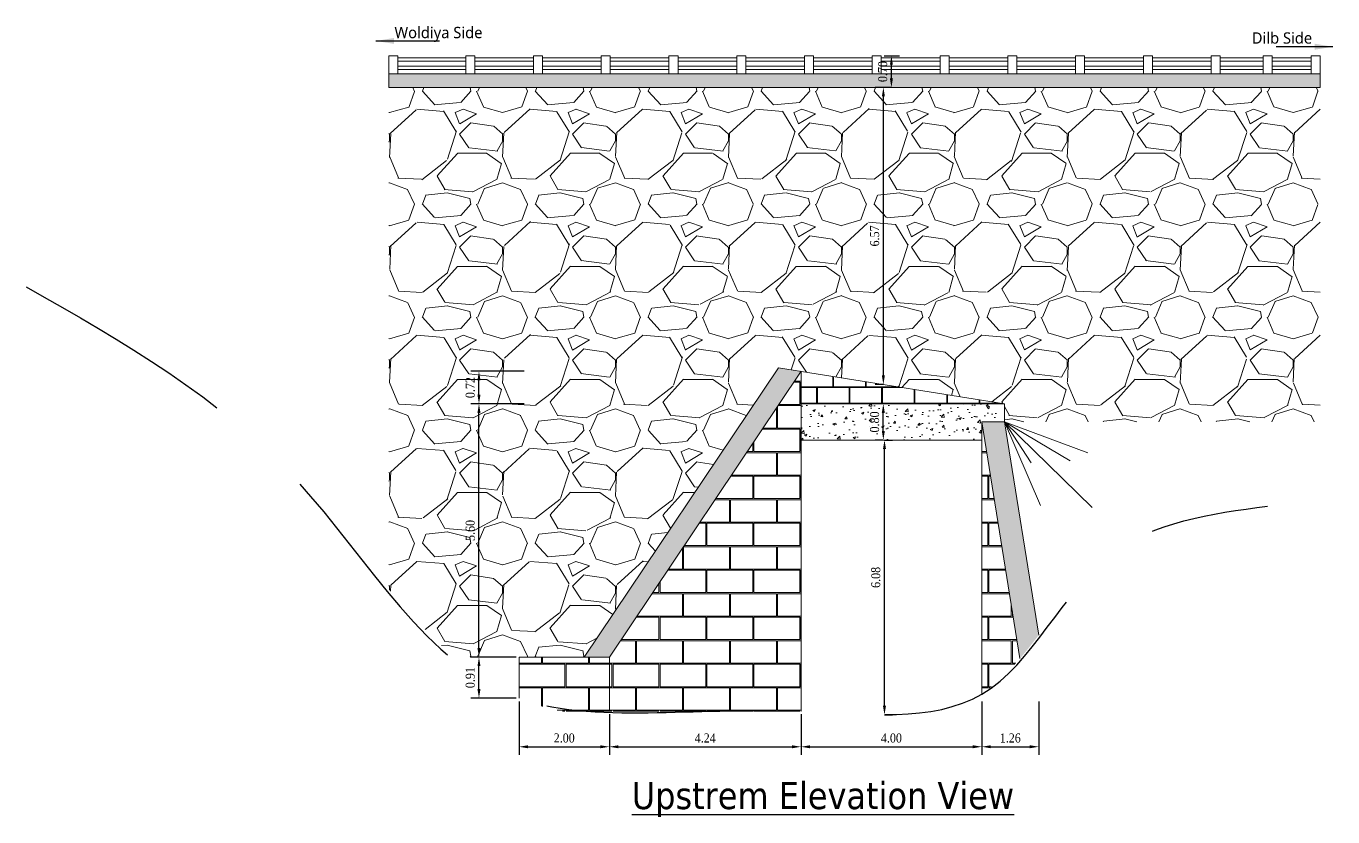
# Model space of a CAD drawing. Header units: inches. Extents: x 56 to 253, y -21 to 141.
# Drawn here: x 222.84 to 251.77, y 31.67 to 49.16 of the extents above; entities that cross this region are included whole.
import ezdxf

# ---------------------------------------------------------------- set-up
doc = ezdxf.new("R2010")
doc.units = ezdxf.units.IN
doc.header["$MEASUREMENT"] = 0
doc.linetypes.add('HIDDEN', pattern=[0.375, 0.25, -0.125])
for name, color, linetype, lineweight in [('dima', 7, 'Continuous', 0), ('hach', 251, 'Continuous', 0), ('hand wall', 5, 'Continuous', 9), ('text', 1, 'Continuous', 0), ('wall', 4, 'Continuous', 13)]:
    doc.layers.add(name, color=color, linetype=linetype, lineweight=lineweight)
doc.layers.add('Ground', color=3, linetype='Continuous')
doc.layers.add('TEXT2', color=7, linetype='Continuous')
doc.styles.get("Standard").update_dxf_attribs({"font": 'GARA.TTF'})
doc.dimstyles.get("Standard").update_dxf_attribs({"dimtxt": 0.2, "dimasz": 0.2, "dimexe": 0.18, "dimexo": 0.0625, "dimgap": 0.09, "dimtad": 1, "dimzin": 0, "dimdsep": 46, "dimtxsty": 'Standard', "dimcen": 0.09, "dimclrd": 253, "dimclre": 21, "dimadec": 0, "dimazin": 0, "dimtfac": 1, "dimtix": 1, "dimtofl": 0, "dimtmove": 0, "dimatfit": 3, "dimfxl": 1, "dimfxlon": 1, "dimtolj": 1, "dimtzin": 0, "dimarcsym": 0})

# ---------------------------------------------------------------- blocks, each defined once
blk = doc.blocks.new('*D23')
at = {"layer": 'Defpoints', "color": 0}
for p in [(233.7547489331983, 34.29504920578965), (235.7547489331983, 34.00470017590914), (235.7547489331983, 33.22077554765553)]:
    blk.add_point(p, dxfattribs=at)
at = {"layer": 'dima', "color": 21, "lineweight": -2}
for p, q in [((233.7547489331983, 34.22077554765553), (233.7547489331983, 33.04077554765554)), ((235.7547489331983, 33.94220017590914), (235.7547489331983, 33.04077554765554))]:
    blk.add_line(p, q, dxfattribs=at)
at = {"layer": 'dima', "color": 253, "lineweight": -2}
blk.add_line((233.9547489331983, 33.22077554765553), (235.5547489331983, 33.22077554765553), dxfattribs=at)
at = {"layer": 'dima', "color": 253}
for points in [[(233.9547489331983, 33.25410888098887), (233.9547489331983, 33.1874422143222), (233.7547489331983, 33.22077554765553)], [(235.5547489331983, 33.25410888098887), (235.5547489331983, 33.1874422143222), (235.7547489331983, 33.22077554765553)]]:
    blk.add_solid(points, dxfattribs=at)
at = {"layer": 'dima', "color": 0, "insert": (234.7547489331983, 33.41300935256991), "char_height": 0.2, "attachment_point": 5}
blk.add_mtext('\\A1;2.00', dxfattribs=at)
blk = doc.blocks.new('*D24')
at = {"layer": 'Defpoints', "color": 0}
for p in [(235.7547489331983, 34.00470017590914), (239.9973896203176, 34.00470017590914), (239.9973896203176, 33.22077554765553)]:
    blk.add_point(p, dxfattribs=at)
at = {"layer": 'dima', "color": 21, "lineweight": -2}
for p, q in [((235.7547489331983, 33.94220017590914), (235.7547489331983, 33.04077554765554)), ((239.9973896203176, 33.94220017590914), (239.9973896203176, 33.04077554765554))]:
    blk.add_line(p, q, dxfattribs=at)
at = {"layer": 'dima', "color": 253, "lineweight": -2}
blk.add_line((235.9547489331983, 33.22077554765553), (239.7973896203177, 33.22077554765553), dxfattribs=at)
at = {"layer": 'dima', "color": 253}
for points in [[(235.9547489331983, 33.25410888098887), (235.9547489331983, 33.1874422143222), (235.7547489331983, 33.22077554765553)], [(239.7973896203177, 33.25410888098887), (239.7973896203177, 33.1874422143222), (239.9973896203176, 33.22077554765553)]]:
    blk.add_solid(points, dxfattribs=at)
at = {"layer": 'dima', "color": 0, "insert": (237.876069276758, 33.41293489240609), "char_height": 0.2, "attachment_point": 5}
blk.add_mtext('\\A1;4.24', dxfattribs=at)
blk = doc.blocks.new('*D25')
at = {"layer": 'Defpoints', "color": 0}
for p in [(243.9973896203176, 34.3824815207004), (239.9973896203176, 34.00470017590914), (243.9973896203176, 33.22077554765553)]:
    blk.add_point(p, dxfattribs=at)
at = {"layer": 'dima', "color": 21, "lineweight": -2}
for p, q in [((243.9973896203176, 34.22077554765553), (243.9973896203176, 33.04077554765554)), ((239.9973896203176, 33.94220017590914), (239.9973896203176, 33.04077554765554))]:
    blk.add_line(p, q, dxfattribs=at)
at = {"layer": 'dima', "color": 253, "lineweight": -2}
blk.add_line((240.1973896203176, 33.22077554765553), (243.7973896203176, 33.22077554765553), dxfattribs=at)
at = {"layer": 'dima', "color": 253}
for points in [[(240.1973896203176, 33.25410888098887), (240.1973896203176, 33.1874422143222), (239.9973896203176, 33.22077554765553)], [(243.7973896203176, 33.25410888098887), (243.7973896203176, 33.1874422143222), (243.9973896203176, 33.22077554765553)]]:
    blk.add_solid(points, dxfattribs=at)
at = {"layer": 'dima', "color": 0, "insert": (241.9973896203176, 33.41300935256991), "char_height": 0.2, "attachment_point": 5}
blk.add_mtext('\\A1;4.00', dxfattribs=at)
blk = doc.blocks.new('*D26')
at = {"layer": 'Defpoints', "color": 0}
for p in [(245.2596530626628, 35.6924445253668), (243.9973896203176, 34.3824815207004), (245.2596530626628, 33.22077554765553)]:
    blk.add_point(p, dxfattribs=at)
at = {"layer": 'dima', "color": 21, "lineweight": -2}
for p, q in [((243.9973896203176, 34.22077554765553), (243.9973896203176, 33.04077554765554)), ((245.2596530626628, 34.22077554765553), (245.2596530626628, 33.04077554765554))]:
    blk.add_line(p, q, dxfattribs=at)
at = {"layer": 'dima', "color": 253, "lineweight": -2}
blk.add_line((244.1973896203176, 33.22077554765553), (245.0596530626628, 33.22077554765553), dxfattribs=at)
at = {"layer": 'dima', "color": 253}
for points in [[(244.1973896203176, 33.25410888098887), (244.1973896203176, 33.1874422143222), (243.9973896203176, 33.22077554765553)], [(245.0596530626628, 33.25410888098887), (245.0596530626628, 33.1874422143222), (245.2596530626628, 33.22077554765553)]]:
    blk.add_solid(points, dxfattribs=at)
at = {"layer": 'dima', "color": 0, "insert": (244.6285213414902, 33.41293489240609), "char_height": 0.2, "attachment_point": 5}
blk.add_mtext('\\A1;1.26', dxfattribs=at)
blk = doc.blocks.new('*D27')
at = {"layer": 'Defpoints', "color": 0}
for p in [(241.8180155230456, 40.00470017590914), (241.8439854341001, 40.00470017590914), (241.8180155230456, 33.92843589685685)]:
    blk.add_point(p, dxfattribs=at)
at = {"layer": 'dima', "color": 21, "lineweight": -2}
for p, q in [((241.8439854341001, 40.00470017590914), (242.0239854341001, 40.00470017590914)), ((241.8439854341001, 33.92843589685685), (242.0239854341001, 33.92843589685685))]:
    blk.add_line(p, q, dxfattribs=at)
at = {"layer": 'dima', "color": 253, "lineweight": -2}
blk.add_line((241.8439854341001, 34.12843589685686), (241.8439854341001, 39.80470017590913), dxfattribs=at)
at = {"layer": 'dima', "color": 253}
for points in [[(241.8106521007668, 39.80470017590913), (241.8773187674334, 39.80470017590913), (241.8439854341001, 40.00470017590914)], [(241.8106521007668, 34.12843589685686), (241.8773187674334, 34.12843589685686), (241.8439854341001, 33.92843589685685)]]:
    blk.add_solid(points, dxfattribs=at)
at = {"layer": 'dima', "color": 0, "insert": (241.6517516291857, 36.96656803638304), "char_height": 0.2, "attachment_point": 5, "rotation": 90}
blk.add_mtext('\\A1;6.08', dxfattribs=at)
blk = doc.blocks.new('*D28')
at = {"layer": 'Defpoints', "color": 0}
for p in [(241.8180155230456, 40.80470017590913), (241.8805155230456, 40.80470017590913), (241.8805155230456, 40.00470017590914)]:
    blk.add_point(p, dxfattribs=at)
at = {"layer": 'dima', "color": 21, "lineweight": -2}
for p, q in [((241.8180155230456, 40.80470017590913), (241.6380155230456, 40.80470017590913)), ((241.8180155230456, 40.00470017590914), (241.6380155230456, 40.00470017590914))]:
    blk.add_line(p, q, dxfattribs=at)
at = {"layer": 'dima', "color": 253, "lineweight": -2}
blk.add_line((241.8180155230456, 40.20470017590914), (241.8180155230456, 40.60470017590913), dxfattribs=at)
at = {"layer": 'dima', "color": 253}
for points in [[(241.7846821897123, 40.60470017590913), (241.8513488563789, 40.60470017590913), (241.8180155230456, 40.80470017590913)], [(241.7846821897123, 40.20470017590914), (241.8513488563789, 40.20470017590914), (241.8180155230456, 40.00470017590914)]]:
    blk.add_solid(points, dxfattribs=at)
at = {"layer": 'dima', "color": 0, "insert": (241.6257817181312, 40.40470017590918), "char_height": 0.2, "attachment_point": 5, "rotation": 90}
blk.add_mtext('\\A1;0.80', dxfattribs=at)
blk = doc.blocks.new('*D30')
at = {"layer": 'Defpoints', "color": 0}
for p in [(232.8678286416412, 35.20470017590913), (233.7547489331983, 35.20470017590913), (233.7547489331983, 34.29504920578965)]:
    blk.add_point(p, dxfattribs=at)
at = {"layer": 'dima', "color": 21, "lineweight": -2}
for p, q in [((233.6922489331983, 35.20470017590913), (232.6878286416411, 35.20470017590913)), ((233.6922489331983, 34.29504920578965), (232.6878286416411, 34.29504920578965))]:
    blk.add_line(p, q, dxfattribs=at)
at = {"layer": 'dima', "color": 253, "lineweight": -2}
blk.add_line((232.8678286416412, 34.49504920578966), (232.8678286416412, 35.00470017590913), dxfattribs=at)
at = {"layer": 'dima', "color": 253}
for points in [[(232.8344953083078, 35.00470017590913), (232.9011619749745, 35.00470017590913), (232.8678286416412, 35.20470017590913)], [(232.8344953083078, 34.49504920578966), (232.9011619749745, 34.49504920578966), (232.8678286416412, 34.29504920578965)]]:
    blk.add_solid(points, dxfattribs=at)
at = {"layer": 'dima', "color": 0, "insert": (232.6755948367268, 34.74987469084942), "char_height": 0.2, "attachment_point": 5, "rotation": 90}
blk.add_mtext('\\A1;0.91', dxfattribs=at)
blk = doc.blocks.new('*D31')
at = {"layer": 'Defpoints', "color": 0}
for p in [(232.8678286416412, 40.80470017590913), (239.9973896203176, 40.80470017590913), (233.7547489331983, 35.20470017590913)]:
    blk.add_point(p, dxfattribs=at)
at = {"layer": 'dima', "color": 21, "lineweight": -2}
for p, q in [((233.8678286416412, 40.80470017590913), (232.6878286416411, 40.80470017590913)), ((233.6922489331983, 35.20470017590913), (232.6878286416411, 35.20470017590913))]:
    blk.add_line(p, q, dxfattribs=at)
at = {"layer": 'dima', "color": 253, "lineweight": -2}
blk.add_line((232.8678286416412, 35.40470017590913), (232.8678286416412, 40.60470017590913), dxfattribs=at)
at = {"layer": 'dima', "color": 253}
for points in [[(232.8344953083078, 40.60470017590913), (232.9011619749745, 40.60470017590913), (232.8678286416412, 40.80470017590913)], [(232.8344953083078, 35.40470017590913), (232.9011619749745, 35.40470017590913), (232.8678286416412, 35.20470017590913)]]:
    blk.add_solid(points, dxfattribs=at)
at = {"layer": 'dima', "color": 0, "insert": (232.6753714562354, 38.00470017590916), "char_height": 0.2, "attachment_point": 5, "rotation": 90}
blk.add_mtext('\\A1;5.60', dxfattribs=at)
blk = doc.blocks.new('*D32')
at = {"layer": 'Defpoints', "color": 0}
for p in [(232.8678286416412, 41.52470017590908), (239.9973896203176, 41.52470017590908), (239.9973896203176, 40.80470017590913)]:
    blk.add_point(p, dxfattribs=at)
at = {"layer": 'dima', "color": 21, "lineweight": -2}
for p, q in [((233.8678286416412, 41.52470017590908), (232.6878286416411, 41.52470017590908)), ((233.8678286416412, 40.80470017590913), (232.6878286416411, 40.80470017590913))]:
    blk.add_line(p, q, dxfattribs=at)
at = {"layer": 'dima', "color": 253, "lineweight": -2}
blk.add_line((232.8678286416412, 41.00470017590914), (232.8678286416412, 41.32470017590908), dxfattribs=at)
at = {"layer": 'dima', "color": 253}
for points in [[(232.8344953083078, 41.32470017590908), (232.9011619749745, 41.32470017590908), (232.8678286416412, 41.52470017590908)], [(232.8344953083078, 41.00470017590914), (232.9011619749745, 41.00470017590914), (232.8678286416412, 40.80470017590913)]]:
    blk.add_solid(points, dxfattribs=at)
at = {"layer": 'dima', "color": 0, "insert": (232.6755948367268, 41.16470017590915), "char_height": 0.2, "attachment_point": 5, "rotation": 90}
blk.add_mtext('\\A1;0.72', dxfattribs=at)
blk = doc.blocks.new('*D33')
at = {"layer": 'Defpoints', "color": 0}
for p in [(241.819531835482, 47.80470017590914), (241.9973896203176, 47.80470017590914), (241.819531835482, 41.23315742148284)]:
    blk.add_point(p, dxfattribs=at)
at = {"layer": 'dima', "color": 21, "lineweight": -2}
for p, q in [((241.9348896203176, 47.80470017590914), (241.639531835482, 47.80470017590914)), ((241.819531835482, 41.23315742148284), (241.639531835482, 41.23315742148284))]:
    blk.add_line(p, q, dxfattribs=at)
at = {"layer": 'dima', "color": 253, "lineweight": -2}
blk.add_line((241.819531835482, 41.43315742148285), (241.819531835482, 47.60470017590914), dxfattribs=at)
at = {"layer": 'dima', "color": 253}
for points in [[(241.7861985021487, 47.60470017590914), (241.8528651688153, 47.60470017590914), (241.819531835482, 47.80470017590914)], [(241.7861985021487, 41.43315742148285), (241.8528651688153, 41.43315742148285), (241.819531835482, 41.23315742148284)]]:
    blk.add_solid(points, dxfattribs=at)
at = {"layer": 'dima', "color": 0, "insert": (241.6270746500762, 44.51892879869604), "char_height": 0.2, "attachment_point": 5, "rotation": 90}
blk.add_mtext('\\A1;6.57', dxfattribs=at)
blk = doc.blocks.new('*D34')
at = {"layer": 'Defpoints', "color": 0}
for p in [(241.7740507731126, 48.50470017590914), (241.9973896203176, 48.50470017590914), (241.9973896203176, 47.80470017590914)]:
    blk.add_point(p, dxfattribs=at)
at = {"layer": 'dima', "color": 21, "lineweight": -2}
for p, q in [((241.8365507731126, 48.50470017590914), (242.1773896203176, 48.50470017590914)), ((241.9973896203176, 47.80470017590914), (241.8173896203176, 47.80470017590914))]:
    blk.add_line(p, q, dxfattribs=at)
at = {"layer": 'dima', "color": 253, "lineweight": -2}
blk.add_line((241.9973896203176, 48.00470017590914), (241.9973896203176, 48.30470017590913), dxfattribs=at)
at = {"layer": 'dima', "color": 253}
for points in [[(241.9640562869843, 48.30470017590913), (242.030722953651, 48.30470017590913), (241.9973896203176, 48.50470017590914)], [(241.9640562869843, 48.00470017590914), (242.030722953651, 48.00470017590914), (241.9973896203176, 47.80470017590914)]]:
    blk.add_solid(points, dxfattribs=at)
at = {"layer": 'dima', "color": 0, "insert": (241.8051558154033, 48.15470017590918), "char_height": 0.2, "attachment_point": 5, "rotation": 90}
blk.add_mtext('\\A1;0.70', dxfattribs=at)

msp = doc.modelspace()

# ---------------------------------------------------------------- hatches: boundary and pattern name
at = {"layer": 'hach'}
h = msp.add_hatch(dxfattribs=at)
h.set_pattern_fill('AR-SAND', color=256, scale=0.095, style=0)
h.set_pattern_definition([(37.50000000000001, (230.8740507731126, 47.80470017590913), (-0.005984369020412775, 0.1830482580562501), [0, -0.1444, 0, -0.1615, 0, -0.154375]), (7.499999999999999, (230.8740507731126, 47.80470017590913), (0.1681287870004341, 0.2681038761968254), [0, -0.0779, 0, -0.13015, 0, -0.049875]), (327.5, (230.7572007731126, 47.80470017590913), (0.2958434768663921, 0.0005376100860116273), [0, -0.0475, 0, -0.171, 0, -0.22325]), (317.5, (230.7572007731126, 47.80470017590913), (0.2855820274343678, 0.08337917866875368), [0, -0.02375, 0, -0.1121, 0, -0.12825])])
h.paths.add_polyline_path([(237.8561913686355, 48.10470017590913), (230.8740507731126, 48.10470017590913), (230.8740507731126, 47.80470017590913), (237.8561913686355, 47.80470017590913)])
h.paths.add_polyline_path([(242.8561913686355, 48.10470017590913), (237.8561913686355, 48.10470017590913), (237.8561913686355, 47.80470017590913), (242.8561913686355, 47.80470017590913)])
h.paths.add_polyline_path([(251.4907771338811, 48.10470017590913), (242.8561913686355, 48.10470017590913), (242.8561913686355, 47.80470017590913), (251.4907771338811, 47.80470017590913)])
h = msp.add_hatch(dxfattribs=at)
h.set_pattern_fill('GRAVEL', color=256, scale=2.5, style=0)
h.set_pattern_definition([(228.0128, (232.6740507731126, 37.70470017590913), (-19.9999955803954, -22.50000335401812), [0.33634, -33.29772]), (184.9697, (232.4490507731126, 37.45470017590913), (30.00000262879409, 2.49997826751763), [0.57717, -57.1398125]), (132.5104, (231.8740507731126, 37.40470017590913), (24.99997679586703, -27.500021684678), [0.4069700000000001, -40.29008]), (267.2737, (230.8990507731126, 36.77970017590913), (2.499990044317976, 50.00000073743367), [0.525595, -52.033895]), (292.8337, (230.8740507731126, 36.25470017590913), (-12.50002476359285, 29.99999102944444), [0.5153875, -51.02343250000001]), (357.2737, (231.0740507731126, 35.77970017590913), (-50.00000073743367, 2.499990044317979), [0.525595, -52.033895]), (37.6942, (231.5990507731126, 35.75470017590913), (-32.50001836404494, -24.99997601290132), [0.6950725, -68.8121225]), (72.2553, (232.1490507731126, 36.17970017590913), (17.50002690676352, 54.99999057809796), [0.65622, -64.9658025]), (121.4296, (232.3490507731126, 36.80470017590913), (-20.00002058544091, 32.49998759123142), [0.527375, -52.2101825]), (175.2364, (232.0740507731126, 37.25470017590913), (27.50000236579896, -2.499978831653151), [0.6020800000000001, -29.5019075]), (222.3974, (231.4740507731126, 37.30470017590913), (-30.00001837768309, -27.4999802050353), [0.77862, -77.0834375]), (138.8141, (233.3740507731126, 36.75470017590913), (-17.50000736701429, 14.99999328335689), [0.2657525, -26.30961]), (171.4692, (233.1740507731126, 36.92970017590913), (32.49999571203782, -5.000019775099476), [0.5055925, -50.0537775]), (225, (232.6740507731126, 37.00470017590913), (-2.775557561562891e-16, -2.50000077362238), [0.3535525, -3.18198]), (203.1986, (232.4990507731126, 37.30470017590913), (12.49999932666769, 5.000003313162135), [0.190395, -18.8490375]), (291.8014, (232.3240507731126, 37.22970017590913), (-2.499999776251622, 7.500000682526925), [0.2692575, -13.193655]), (30.9638, (232.4240507731126, 36.97970017590913), (7.499995055719994, 5.000006208851832), [0.4373225, -14.1400575]), (161.5651, (232.7990507731126, 37.20470017590913), (5.000001086482405, -2.499996008056769), [0.3162275000000001, -7.5894675]), (16.38950000000001, (230.8740507731126, 37.22970017590913), (25.0000054960299, 7.499981774544926), [0.443, -43.8571125]), (70.3462, (231.2990507731126, 37.35470017590913), (-9.999988118429364, -27.50000533901556), [0.3716524999999999, -36.79352]), (293.1986, (232.7990507731126, 37.70470017590913), (-5.000003313162135, 12.49999932666769), [0.3807875, -18.658645]), (343.6105, (232.9490507731126, 37.35470017590913), (-25.00000549602989, 7.499981774544934), [0.443, -43.8571125]), (339.444, (230.8740507731126, 35.67970017590913), (-12.50000461135606, 4.999989991053961), [0.4272, -20.93281]), (294.7751, (231.2740507731126, 35.52970017590913), (-12.49998047311292, 27.50000855459779), [0.357945, -35.4366075]), (66.80140000000002, (232.8240507731126, 35.20470017590913), (5.000003313162137, 12.49999932666769), [0.3807875, -18.658645]), (17.354, (232.9740507731126, 35.55470017590913), (-32.50000504774208, -9.999986255647796), [0.4190775, -41.48855999999999]), (69.444, (231.5990507731126, 35.20470017590913), (-4.999989991053967, -12.50000461135605), [0.2136, -21.14641]), (101.3099, (232.6740507731126, 35.20470017590913), (-2.499994080404013, 10.00000188057738), [0.127475, -12.6200725]), (165.9638, (232.6490507731126, 35.32970017590913), (7.500001364974349, -2.499995143403114), [0.5153875, -9.792375]), (186.009, (232.1490507731126, 35.45470017590913), (24.9999993772651, 2.499998293704603), [0.477625, -47.2848075]), (303.6901, (232.4240507731126, 36.75470017590913), (-2.500003336267977, 4.999998894427901), [0.360555, -8.6533225]), (353.1572, (232.6240507731126, 36.45470017590913), (42.49999841369637, -5.000019994811903), [0.6294850000000001, -62.31890749999999]), (60.94540000000001, (233.2490507731126, 36.37970017590913), (-10.0000000679982, -17.50000096142422), [0.25739, -25.481685]), (90, (233.3740507731126, 36.60470017590913), (-2.5, 2.5), [0.15, -2.35]), (120.2564, (232.0990507731126, 35.52970017590913), (9.999987217006735, -17.50000613963683), [0.34731, -34.38380000000001]), (48.01280000000001, (231.9240507731126, 35.82970017590913), (19.9999955803954, 22.50000335401812), [0.67268, -32.96138]), (0, (232.3740507731126, 36.32970017590913), (2.5, 2.5), [0.65, -1.85]), (325.3048, (233.0240507731126, 36.32970017590913), (-24.99998564746882, 17.50002152398615), [0.395285, -39.133185]), (254.0546, (233.3490507731126, 36.10470017590913), (-2.499999723240953, -10.00000031663038), [0.364005, -17.83627]), (207.646, (233.2490507731126, 35.75470017590913), (-47.49998951794898, -25.00001928292295), [0.5926625, -58.67368499999999]), (175.4261, (232.7240507731126, 35.47970017590913), (-32.50000139578034, 2.49998700290271), [0.6269975, -62.07268499999999])])
h.paths.add_polyline_path([(230.8740507731125, 36.70530525296926), (230.9152207040273, 36.65661479986478), (231.0587534538532, 36.48959923595319), (231.2031369079071, 36.32487408315921), (231.3485477083176, 36.16279059443985), (231.4951624972479, 36.00370002272491), (231.64315791682, 35.84795362097325), (231.7927106091837, 35.69590264212454), (231.9439972164831, 35.54789833912576), (232.0971943808539, 35.40429196492665), (232.2524787444421, 35.2654347724668), (232.3240162639322, 35.20470017590912), (235.1986755497833, 35.20470017590914), (239.4952503278592, 41.60504246270249), (244.4973896203176, 40.80470017590914), (244.4973896203176, 40.40470017590914), (251.4907771338811, 40.40470017590914), (251.4907771338811, 47.80470017590913), (230.8740507731126, 47.80470017590913)])
h = msp.add_hatch(dxfattribs=at)
h.set_pattern_fill('AR-B816C', color=256, scale=0.065, style=0)
h.set_pattern_definition([(0, (233.7547489331983, 34.00470017590914), (0.52, 0.52), [1.015625, -0.024375]), (0, (233.2347489331983, 34.02907517590913), (0.52, 0.52), [1.015625, -0.024375]), (90, (233.7547489331983, 34.00470017590914), (-0.5199999999999999, 0.52), [-0.544375, 0.495625]), (90, (233.7303739331983, 34.00470017590914), (-0.5199999999999999, 0.52), [-0.544375, 0.495625])])
h.paths.add_polyline_path([(239.9973896203176, 34.00470017590914), (239.9973896203176, 41.52470017590909), (235.7547489331983, 35.2047001759092), (235.7547489331983, 34.00470017590914)])
h.paths.add_polyline_path([(243.9973896203176, 34.38478033474041), (244.1143893480787, 34.4685809173389), (244.2956508671585, 34.61683385843163), (244.468433997222, 34.77527448193905), (244.6338200849439, 34.94248800104405), (244.792890477002, 35.11705962893325), (244.843182265339, 35.1760732350353), (243.9973896203176, 40.40470017590948)])
h.paths.add_polyline_path([(233.7547489331982, 34.29553185032155), (233.8111877463561, 34.27181212252496), (233.9279339873601, 34.22656869120261), (234.0461239069868, 34.18443317817044), (234.1657107027336, 34.14531314627613), (234.2866475720951, 34.10911615836788), (234.4088877125683, 34.07574977729311), (234.5323843216485, 34.04512156589973), (234.6570905968322, 34.01713908703569), (234.7186606048391, 34.00470017590914), (235.7547489331983, 34.00470017590914), (235.7547489331984, 35.20470017590913), (233.7547489331983, 35.20470017590914)])
h = msp.add_hatch(dxfattribs=at)
h.set_pattern_fill('AR-SAND', color=256, scale=0.12, style=0)
h.set_pattern_definition([(37.50000000000001, (235.1986755497833, 34.00470017590914), (-0.007559202973152978, 0.231218852281579), [0, -0.1824, 0, -0.204, 0, -0.195]), (7.499999999999999, (235.1986755497833, 34.00470017590914), (0.2123732046321272, 0.3386575278275688), [0, -0.09839999999999999, 0, -0.1644, 0, -0.063]), (327.5, (235.0510755497833, 34.00470017590914), (0.3736970234101794, 0.0006790864244357397), [0, -0.06, 0, -0.216, 0, -0.282]), (317.5, (235.0510755497833, 34.00470017590914), (0.3607351925486751, 0.1053210677921099), [0, -0.03, 0, -0.1416, 0, -0.162])])
h.paths.add_polyline_path([(239.9973896203176, 41.52470017590912), (239.4952503278591, 41.60504246270248), (235.1986755497833, 35.20470017590914), (235.7547489331983, 35.20470017590914)])
h.paths.add_polyline_path([(245.0326658007277, 35.40303312772853), (245.0821777529152, 35.46468041806105), (245.1561981286706, 35.55865685977543), (245.2295555711526, 35.65327277318428), (245.2596372082615, 35.69254253609147), (245.0326658007277, 37.09566282003431)])
h.paths.add_polyline_path([(244.8432860403509, 35.17543170566491), (244.8822348044708, 35.22059580816089), (244.9670597990069, 35.32220980231456), (245.0326658007276, 35.40302906357977), (245.0326658007277, 37.09566282003446), (244.4973896203176, 40.40470017590914), (243.9973896203176, 40.40470017590914)])
h = msp.add_hatch(dxfattribs=at)
h.set_pattern_fill('AR-B816C', color=256, scale=0.045, style=0)
h.set_pattern_definition([(0, (239.9973896203176, 40.80470017590913), (0.36, 0.36), [0.703125, -0.016875]), (0, (239.6373896203176, 40.82157517590913), (0.36, 0.36), [0.703125, -0.016875]), (90, (239.9973896203176, 40.80470017590913), (-0.3599999999999999, 0.36), [-0.376875, 0.343125]), (90, (239.9805146203176, 40.80470017590913), (-0.3599999999999999, 0.36), [-0.376875, 0.343125])])
h.paths.add_polyline_path([(239.9973896203176, 41.52470017590913), (239.9973896203176, 40.80470017590913), (244.4973896203176, 40.80470017590914)])
h = msp.add_hatch(dxfattribs=at)
h.set_pattern_fill('AR-CONC', color=256, scale=0.075, style=0)
h.set_pattern_definition([(50, (239.9973896203176, 40.00470017590914), (0.5379451369505651, -0.04706410123694633), [0.05624999999999999, -0.61875]), (355, (239.9973896203176, 40.00470017590914), (-0.10406350020975, 0.5641441002750088), [0.045, -0.4949999999999999]), (100.4514, (240.0422183803176, 40.00077817090914), (0.4338820362855162, 0.5170796565457152), [0.0478051425, -0.5258565839999999]), (46.18420000000001, (239.9973896203176, 40.15470017590913), (0.8004307864692333, -0.1241392607467636), [0.08437499999999999, -0.928125]), (96.6356, (240.0640921790676, 40.14435519565914), (0.7009970291615275, 0.7305884031753312), [0.07170771599999999, -0.7887847499999999]), (351.1842, (239.9973896203176, 40.15470017590913), (0.7009964588502203, 0.7305889506939934), [0.0675, -0.7425]), (21, (240.0723896203176, 40.11720017590913), (0.4476802890888462, -0.3019641679990041), [0.05624999999999999, -0.61875]), (326.0000000000001, (240.0723896203176, 40.11720017590913), (0.1824864989411863, 0.5438625337851397), [0.045, -0.4949999999999999]), (71.4514, (240.1096962950676, 40.09203647140914), (0.6301669714361174, 0.2418978725324643), [0.0478051425, -0.5258565839999999]), (37.50000000000001, (239.9973896203176, 40.00470017590914), (0.009119891487968, 0.2496703903734836), [0, -0.4889999999999999, 0, -0.5025, 0, -0.496875]), (7.499999999999999, (239.9973896203176, 40.00470017590914), (0.1973021530816114, 0.2958087839117702), [0, -0.2865, 0, -0.47775, 0, -0.189375]), (327.5, (239.8301396203177, 40.00470017590914), (0.4003668271293068, -0.01691615380078485), [0, -0.1875, 0, -0.585, 0, -0.77625]), (317.5, (239.7551396203176, 40.00470017590914), (0.4373896270067897, 0.07507873674923822), [0, -0.24375, 0, -0.3885, 0, -0.5512499999999999])])
h.paths.add_polyline_path([(243.9973896203176, 40.00470017590914), (243.9973896203176, 40.40470017590913), (244.4973896203176, 40.40470017590913), (244.4973896203176, 40.80470017590913), (239.9973896203176, 40.80470017590914), (239.9973896203176, 40.00470017590914)])

# ---------------------------------------------------------------- linework, layer by layer
msp.add_line((233.7547489331983, 35.20470017590914), (233.7547489331983, 35.20470017590914))
at = {"layer": 'Ground', "linetype": 'HIDDEN', "ltscale": 20, "end_tangent": (0.9769480719559857, 0.2134770823800119)}
msp.add_spline([(222.8441530007524, 43.38997670304676), (228.845474608987, 39.0923034578257), (233.7547489331983, 34.29504920578964), (236.8110011604699, 33.97667892291378), (239.9973896203177, 34.00470017590913), (243.9973896203176, 34.38248152070162), (246.8637040337297, 37.47477978456184), (250.3210319029436, 38.54556124851649)], degree=3, dxfattribs=at)
at = {"layer": 'hach'}
for q in [(246.4423027719844, 38.51326160393839), (245.2963527385275, 38.55875032271615), (246.3439275729385, 39.72207890942684), (245.0919608412777, 39.50031800618862), (245.9574077979403, 39.54365038956414)]:
    msp.add_line((244.4973896203176, 40.40470017590914), q, dxfattribs=at)
at = {"layer": 'hand wall'}
for p, q in [((231.0740507731126, 48.50470017590914), (230.8740507731126, 48.50470017590914)), ((230.8740507731126, 48.50470017590914), (230.8740507731126, 48.10470017590913)), ((231.0740507731126, 48.50470017590914), (231.0740507731126, 48.10470017590913)), ((231.0740507731126, 48.4586057298776), (232.5740507731126, 48.4586057298776)), ((231.0740507731126, 48.3841969382963), (232.5740507731126, 48.3841969382963)), ((232.5740507731126, 48.50470017590914), (232.5740507731126, 48.10470017590913)), ((232.7740507731126, 48.50470017590914), (232.5740507731126, 48.50470017590914)), ((232.7740507731126, 48.50470017590914), (232.7740507731126, 48.10470017590914)), ((232.7740507731126, 48.4586057298776), (234.0740507731126, 48.4586057298776)), ((232.7740507731126, 48.3841969382963), (234.0740507731126, 48.3841969382963)), ((234.0740507731126, 48.50470017590914), (234.0740507731126, 48.10470017590913)), ((234.2740507731126, 48.50470017590882), (234.0740507731126, 48.50470017590883)), ((234.2740507731126, 48.50470017590914), (234.2740507731126, 48.10470017590914)), ((234.2740507731126, 48.4586057298776), (235.5740507731126, 48.4586057298776)), ((234.2740507731126, 48.3841969382963), (235.5740507731126, 48.3841969382963)), ((235.5740507731126, 48.50470017590914), (235.5740507731126, 48.10470017590913)), ((235.7740507731126, 48.50470017590914), (235.5740507731126, 48.50470017590914)), ((235.7740507731126, 48.50470017590914), (235.7740507731126, 48.10470017590914)), ((235.7740507731126, 48.4586057298776), (237.0740507731126, 48.4586057298776)), ((235.7740507731126, 48.3841969382963), (237.0740507731126, 48.3841969382963)), ((237.0740507731126, 48.50470017590914), (237.0740507731126, 48.10470017590913)), ((237.2740507731126, 48.50470017590914), (237.0740507731126, 48.50470017590914)), ((237.2740507731126, 48.50470017590914), (237.2740507731126, 48.10470017590914)), ((237.2740507731126, 48.4586057298776), (238.5740507731126, 48.4586057298776)), ((237.2740507731126, 48.3841969382963), (238.5740507731126, 48.3841969382963)), ((238.5740507731126, 48.50470017590914), (238.5740507731126, 48.10470017590913)), ((238.7740507731126, 48.50470017590914), (238.5740507731126, 48.50470017590914)), ((238.7740507731126, 48.50470017590914), (238.7740507731126, 48.10470017590914)), ((238.7740507731126, 48.4586057298776), (240.0740507731126, 48.4586057298776)), ((238.7740507731126, 48.3841969382963), (240.0740507731126, 48.3841969382963)), ((240.0740507731126, 48.50470017590914), (240.0740507731126, 48.10470017590913)), ((240.2740507731126, 48.50470017590914), (240.0740507731126, 48.50470017590914)), ((240.2740507731126, 48.50470017590914), (240.2740507731126, 48.10470017590914)), ((240.2740507731126, 48.4586057298776), (241.5740507731126, 48.4586057298776)), ((240.2740507731126, 48.3841969382963), (241.5740507731126, 48.3841969382963)), ((241.5740507731126, 48.50470017590914), (241.5740507731126, 48.10470017590913)), ((241.7740507731126, 48.50470017590914), (241.5740507731126, 48.50470017590914)), ((241.7740507731126, 48.50470017590914), (241.7740507731126, 48.10470017590914)), ((241.7740507731126, 48.4586057298776), (243.0740507731126, 48.4586057298776)), ((241.7740507731126, 48.3841969382963), (243.0740507731126, 48.3841969382963)), ((243.0740507731126, 48.50470017590914), (243.0740507731126, 48.10470017590913)), ((243.2740507731126, 48.50470017590914), (243.0740507731126, 48.50470017590914)), ((243.2740507731126, 48.50470017590914), (243.2740507731126, 48.10470017590914)), ((243.2740507731126, 48.4586057298776), (244.5740507731126, 48.4586057298776)), ((243.2740507731126, 48.3841969382963), (244.5740507731126, 48.3841969382963)), ((244.5740507731126, 48.50470017590914), (244.5740507731126, 48.10470017590913)), ((244.7740507731126, 48.50470017590914), (244.5740507731126, 48.50470017590914)), ((244.7740507731126, 48.50470017590914), (244.7740507731126, 48.10470017590914)), ((244.7740507731126, 48.4586057298776), (246.0740507731126, 48.4586057298776)), ((244.7740507731126, 48.3841969382963), (246.0740507731126, 48.3841969382963)), ((246.0740507731126, 48.50470017590914), (246.0740507731126, 48.10470017590913)), ((246.2740507731126, 48.50470017590914), (246.0740507731126, 48.50470017590914)), ((246.2740507731126, 48.50470017590914), (246.2740507731126, 48.10470017590914)), ((246.2740507731126, 48.4586057298776), (247.5740507731126, 48.4586057298776)), ((246.2740507731126, 48.3841969382963), (247.5740507731126, 48.3841969382963)), ((247.5740507731126, 48.50470017590914), (247.5740507731126, 48.10470017590913)), ((247.7740507731126, 48.50470017590914), (247.5740507731126, 48.50470017590914)), ((247.7740507731126, 48.50470017590914), (247.7740507731126, 48.10470017590914)), ((247.7740507731126, 48.4586057298776), (249.0740507731126, 48.4586057298776)), ((247.7740507731126, 48.3841969382963), (249.0740507731126, 48.3841969382963)), ((249.0740507731126, 48.50470017590914), (249.0740507731126, 48.10470017590913)), ((249.2740507731126, 48.50470017590914), (249.0740507731126, 48.50470017590914)), ((249.2740507731126, 48.50470017590914), (249.2740507731126, 48.10470017590914)), ((249.2740507731126, 48.4586057298776), (250.2227622321674, 48.4586057298776)), ((249.2740507731126, 48.3841969382963), (250.2227622321674, 48.3841969382963)), ((250.2227622321674, 48.50470017590914), (250.2227622321674, 48.10470017590913)), ((250.4227622321674, 48.50470017590914), (250.2227622321674, 48.50470017590914)), ((250.4227622321674, 48.50470017590914), (250.4227622321674, 48.10470017590914)), ((250.4227622321674, 48.4586057298776), (251.2907771338811, 48.4586057298776)), ((250.4227622321674, 48.3841969382963), (251.2907771338811, 48.3841969382963)), ((251.2907771338811, 48.50470017590914), (251.2907771338811, 48.10470017590913)), ((251.4907771338811, 48.50470017590914), (251.2907771338811, 48.50470017590914)), ((251.4907771338811, 48.50470017590914), (251.4907771338811, 48.10470017590913)), ((231.0740507731126, 48.27146396805517), (232.5740507731126, 48.27146396805517)), ((231.0740507731126, 48.19705517647387), (232.5740507731126, 48.19705517647387)), ((232.7740507731126, 48.27146396805517), (234.0740507731126, 48.27146396805517)), ((232.7740507731126, 48.19705517647387), (234.0740507731126, 48.19705517647387)), ((234.2740507731126, 48.27146396805517), (235.5740507731126, 48.27146396805517)), ((234.2740507731126, 48.19705517647387), (235.5740507731126, 48.19705517647387)), ((235.7740507731126, 48.27146396805517), (237.0740507731126, 48.27146396805517)), ((235.7740507731126, 48.19705517647387), (237.0740507731126, 48.19705517647387)), ((237.2740507731126, 48.27146396805517), (238.5740507731126, 48.27146396805517)), ((237.2740507731126, 48.19705517647387), (238.5740507731126, 48.19705517647387)), ((238.7740507731126, 48.27146396805517), (240.0740507731126, 48.27146396805517)), ((238.7740507731126, 48.19705517647387), (240.0740507731126, 48.19705517647387)), ((240.2740507731126, 48.27146396805517), (241.5740507731126, 48.27146396805517)), ((240.2740507731126, 48.19705517647387), (241.5740507731126, 48.19705517647387)), ((241.7740507731126, 48.27146396805517), (243.0740507731126, 48.27146396805517)), ((241.7740507731126, 48.19705517647387), (243.0740507731126, 48.19705517647387)), ((243.2740507731126, 48.27146396805517), (244.5740507731126, 48.27146396805517)), ((243.2740507731126, 48.19705517647387), (244.5740507731126, 48.19705517647387)), ((244.7740507731126, 48.27146396805517), (246.0740507731126, 48.27146396805517)), ((244.7740507731126, 48.19705517647387), (246.0740507731126, 48.19705517647387)), ((246.2740507731126, 48.27146396805517), (247.5740507731126, 48.27146396805517)), ((246.2740507731126, 48.19705517647387), (247.5740507731126, 48.19705517647387)), ((247.7740507731126, 48.27146396805517), (249.0740507731126, 48.27146396805517)), ((247.7740507731126, 48.19705517647387), (249.0740507731126, 48.19705517647387)), ((249.2740507731126, 48.27146396805517), (250.2227622321674, 48.27146396805517)), ((249.2740507731126, 48.19705517647387), (250.2227622321674, 48.19705517647387)), ((250.4227622321674, 48.27146396805517), (251.2907771338811, 48.27146396805517)), ((250.4227622321674, 48.19705517647387), (251.2907771338811, 48.19705517647387))]:
    msp.add_line(p, q, dxfattribs=at)
at = {"layer": 'wall'}
for p, q in [((230.8740507731126, 48.10470017590913), (251.4907771338811, 48.10470017590913)), ((230.8740507731126, 48.10470017590913), (230.8740507731126, 47.80470017590914)), ((251.4907771338811, 48.10470017590913), (251.4907771338811, 47.80470017590914)), ((230.8740507731126, 47.80470017590914), (251.4907771338811, 47.80470017590914)), ((239.4952503278592, 41.60504246270249), (235.1986755497833, 35.20470017590913)), ((239.9973896203176, 41.52470017590912), (235.7547489331983, 35.20470017590914)), ((239.4973896203176, 41.60470017590913), (244.4973896203176, 40.80470017590913)), ((239.9973896203176, 41.52470017590912), (239.9973896203176, 34.00470017590914)), ((239.9973896203176, 40.80470017590913), (244.4973896203176, 40.80470017590913)), ((244.4973896203176, 40.80470017590914), (244.4973896203176, 40.40470017590916)), ((243.9973896203176, 40.40470017590914), (244.8433447127445, 35.17506899731154)), ((243.9973896203176, 40.40470017590914), (244.4973896203176, 40.40470017590914)), ((243.9973896203176, 40.40470017590914), (243.9973896203176, 34.3824815207004)), ((244.4973896203176, 40.40470017590914), (245.2596530626628, 35.6924445253668)), ((239.9973896203176, 40.00470017590914), (243.9973896203177, 40.00470017590914)), ((233.7547489331983, 35.20470017590913), (233.7547489331983, 34.29504920578965)), ((233.7547489331983, 35.20470017590914), (235.7547489331983, 35.20470017590914)), ((235.7547489331983, 35.20470017590917), (235.7547489331983, 34.00470017590914))]:
    msp.add_line(p, q, dxfattribs=at)

# ---------------------------------------------------------------- texts
at = {"layer": 'text', "char_height": 0.25, "width": 5.136595778254399, "attachment_point": 1}
for s, insert in [('{\\fSegoe UI|b0|i0|c0|p34;Woldiya Side}', (230.9971745368019, 49.14244494370744)), ('{\\fSegoe UI|b0|i0|c0|p34;Dilb Side}', (249.9736854369821, 49.02141947981843))]:
    msp.add_mtext(s, dxfattribs=dict(at, insert=insert))
at = {"layer": 'TEXT2', "insert": (236.2494658291737, 32.44203595792371), "char_height": 0.6, "width": 10.53104390392349, "attachment_point": 1}
msp.add_mtext('{\\fTahoma|b0|i0|c0|p34;\\LUpstrem Elevation View}', dxfattribs=at)

# ---------------------------------------------------------------- dimensions: what is measured, and where the dimension line sits
at = {"layer": 'dima'}
for base, p1, p2, picture, middle in [((241.9973896203176, 48.50470017590914), (241.9973896203176, 47.80470017590914), (241.7740507731126, 48.50470017590914), '*D34', (241.8051558154033, 48.15470017590918)), ((241.819531835482, 47.80470017590914), (241.819531835482, 41.23315742148284), (241.9973896203176, 47.80470017590914), '*D33', (241.6270746500762, 44.51892879869604)), ((232.8678286416412, 41.52470017590908), (239.9973896203176, 40.80470017590913), (239.9973896203176, 41.52470017590908), '*D32', (232.6755948367268, 41.16470017590915)), ((232.8678286416412, 40.80470017590913), (233.7547489331983, 35.20470017590913), (239.9973896203176, 40.80470017590913), '*D31', (232.6753714562354, 38.00470017590916)), ((241.8180155230456, 40.80470017590913), (241.8805155230456, 40.00470017590914), (241.8805155230456, 40.80470017590913), '*D28', (241.6257817181312, 40.40470017590918)), ((241.8439854341001, 40.00470017590914), (241.8180155230456, 33.92843589685685), (241.8180155230456, 40.00470017590914), '*D27', (241.6517516291857, 36.96656803638304)), ((232.8678286416412, 35.20470017590913), (233.7547489331983, 34.29504920578965), (233.7547489331983, 35.20470017590913), '*D30', (232.6755948367268, 34.74987469084942))]:
    dim = msp.add_linear_dim(base=base, p1=p1, p2=p2, angle=90, dimstyle='Standard', dxfattribs=at)
    dim.commit()
    dim.dimension.update_dxf_attribs({"geometry": picture, "text_midpoint": middle})
for base, p1, p2, picture, middle in [((245.2596530626628, 33.22077554765553), (243.9973896203176, 34.3824815207004), (245.2596530626628, 35.6924445253668), '*D26', (244.6285213414902, 33.41293489240609)), ((235.7547489331983, 33.22077554765553), (233.7547489331983, 34.29504920578965), (235.7547489331983, 34.00470017590914), '*D23', (234.7547489331983, 33.41300935256991)), ((243.9973896203176, 33.22077554765553), (239.9973896203176, 34.00470017590914), (243.9973896203176, 34.3824815207004), '*D25', (241.9973896203176, 33.41300935256991)), ((239.9973896203176, 33.22077554765553), (235.7547489331983, 34.00470017590914), (239.9973896203176, 34.00470017590914), '*D24', (237.876069276758, 33.41293489240609))]:
    dim = msp.add_linear_dim(base=base, p1=p1, p2=p2, dimstyle='Standard', dxfattribs=at)
    dim.commit()
    dim.dimension.update_dxf_attribs({"geometry": picture, "text_midpoint": middle})

# ---------------------------------------------------------------- leaders
for points in [[(230.5883628035076, 48.83164091807021), (231.9914078169919, 48.83164091807021)], [(251.7689233193353, 48.70319300272894), (250.5129530667386, 48.70319300272894)]]:
    msp.add_leader(points, dimstyle='Standard', override={"dimasz": 0.4, "dimtad": 0})

doc.saveas('drawing.dxf')
